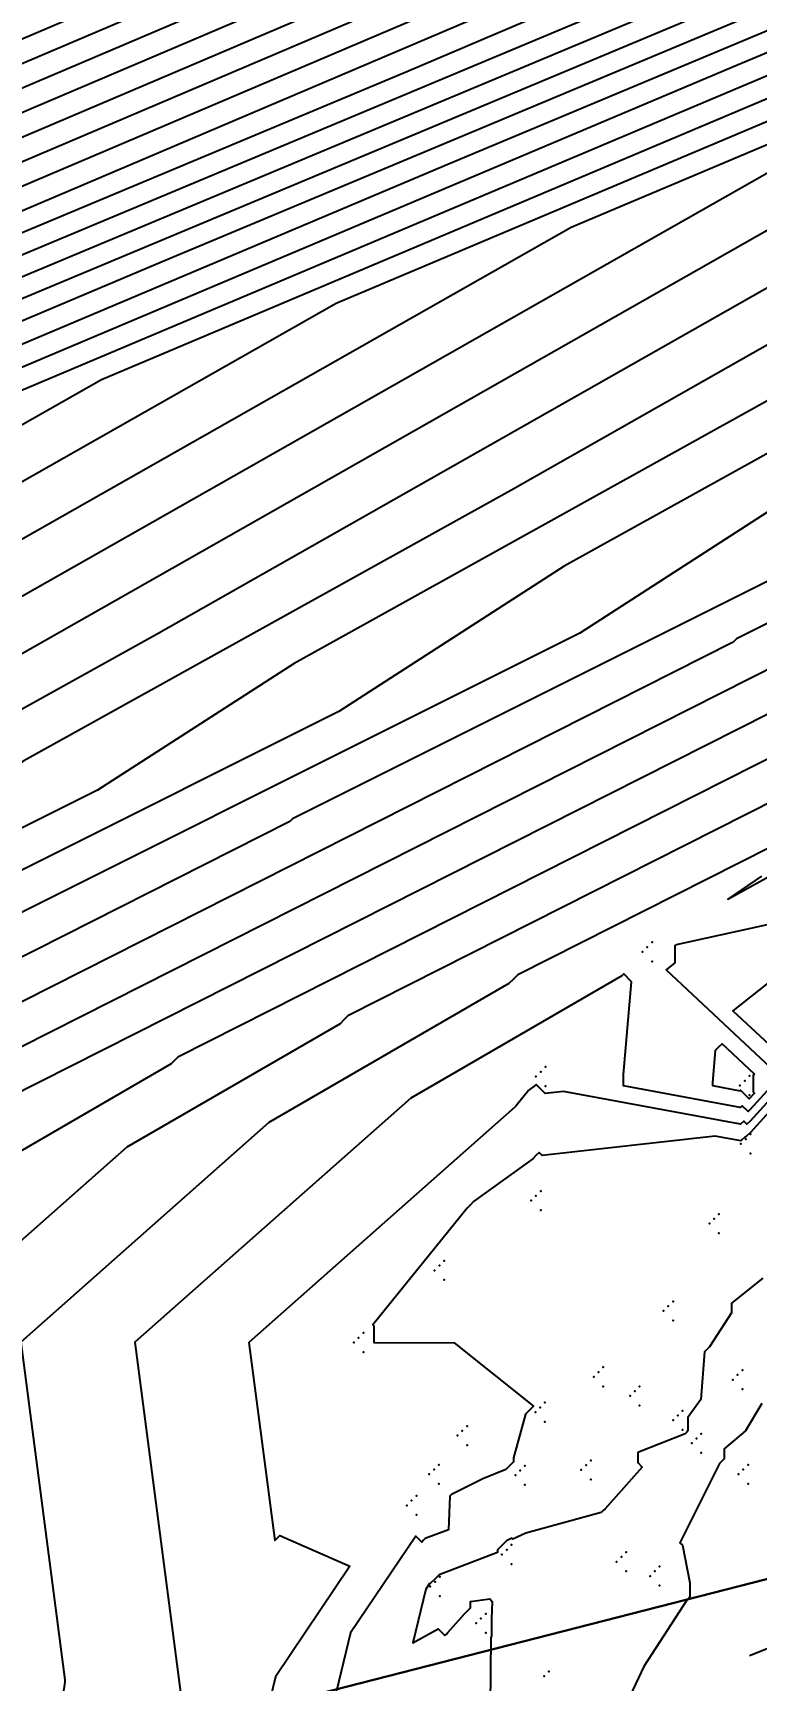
# Model space of a CAD drawing. Header units: metres. Extents: x 419582 to 423558, y 4805372 to 4807539.
# Drawn here: x 420604.52 to 420619.65, y 4805766.24 to 4805800.73 of the extents above; entities that cross this region are included whole.
import ezdxf

# ---------------------------------------------------------------- set-up
doc = ezdxf.new("R2010")
doc.units = ezdxf.units.M
doc.linetypes.add('PHANTOM', pattern=[2.5, 1.25, -0.25, 0.25, -0.25, 0.25, -0.25])
for name, color, linetype in [('C-TINN', 4, 'Continuous'), ('C-TOPO-MAJR', 9, 'Continuous'), ('C-TOPO-MINR', 8, 'Continuous'), ('LS', 7, 'Continuous')]:
    doc.layers.add(name, color=color, linetype=linetype)
doc.styles.get("Standard").update_dxf_attribs({"font": 'simplex.shx'})

# ---------------------------------------------------------------- blocks, each defined once
blk = doc.blocks.new('AN30 +0 +0')
at = {"linetype": 'PHANTOM', "flags": 128}
for points in [[(0, -11.382), (0, 11.382)], [(-11.382, 0), (11.382, 0)]]:
    blk.add_lwpolyline(points, dxfattribs=at)
at = {"flags": 128}
blk.add_lwpolyline([(-4.744, -4.744), (-4.744, 4.744), (4.744, 4.744), (4.744, -4.744)], close=True, dxfattribs=at)
at = {"layer": 'LS', "insert": (-3.273, -0.383), "char_height": 0.51577, "width": 9.13592, "attachment_point": 1}
blk.add_mtext('AN30\\PBase +0 Leg +0', dxfattribs=at)

msp = doc.modelspace()

# ---------------------------------------------------------------- linework, layer by layer
at = {"color": 31, "lineweight": 30, "true_color": 0xffbd7a, "elevation": 1718.013}
msp.add_lwpolyline([(423449.834, 4807399.592), (423130.593, 4807500.114), (421950.92, 4806612.998), (421795.045, 4806430.988), (421305.015, 4806147.038), (421305.015, 4806147.038), (420630.083, 4805770.97), (419765.157, 4805549.54), (419617.356, 4805580.088)], dxfattribs=at)
at = {"layer": 'C-TINN', "color": 4, "linetype": 'Continuous', "lineweight": -3}
for p in [(420617.47, 4805781.69, 1699.79), (420617.27, 4805781.49, 1699.79), (420617.37, 4805781.59, 1699.79), (420617.47, 4805781.29, 1699.79), (420615.04, 4805778.88, 1700.88), (420615.14, 4805778.98, 1700.88), (420615.24, 4805779.08, 1700.88), (420619.51, 4805778.89, 1698.69), (420615.24, 4805778.68, 1700.88), (420619.31, 4805778.69, 1698.69), (420619.41, 4805778.79, 1698.69), (420619.51, 4805778.49, 1698.69), (420619.43, 4805777.57, 1702.17), (420619.53, 4805777.67, 1702.17), (420619.33, 4805777.47, 1702.17), (420619.53, 4805777.27, 1702.17), (420615.14, 4805776.48, 1702.57), (420614.94, 4805776.28, 1702.57), (420615.04, 4805776.38, 1702.57), (420615.14, 4805776.08, 1702.57), (420618.67, 4805775.8, 1702.39), (420618.77, 4805775.9, 1702.39), (420618.87, 4805776, 1702.39), (420618.87, 4805775.6, 1702.39), (420612.92, 4805774.82, 1702.53), (420613.02, 4805774.92, 1702.53), (420613.12, 4805775.02, 1702.53), (420613.12, 4805774.62, 1702.53), (420617.81, 4805774.07, 1702.63), (420617.91, 4805774.17, 1702.63), (420617.71, 4805773.97, 1702.63), (420617.91, 4805773.77, 1702.63), (420611.33, 4805773.41, 1701.92), (420611.43, 4805773.51, 1701.92), (420611.23, 4805773.31, 1701.92), (420611.43, 4805773.11, 1701.92), (420616.35, 4805772.69, 1702.46), (420616.45, 4805772.79, 1702.46), (420619.36, 4805772.73, 1703.33), (420616.25, 4805772.59, 1702.46), (420616.45, 4805772.39, 1702.46), (420617.21, 4805772.39, 1702.75), (420619.16, 4805772.53, 1703.33), (420619.26, 4805772.63, 1703.33), (420619.36, 4805772.33, 1703.33), (420615.23, 4805772.05, 1702.12), (420617.01, 4805772.19, 1702.75), (420617.11, 4805772.29, 1702.75), (420617.21, 4805771.99, 1702.75), (420615.03, 4805771.85, 1702.12), (420615.13, 4805771.95, 1702.12), (420615.23, 4805771.65, 1702.12), (420617.91, 4805771.68, 1702.81), (420618.01, 4805771.78, 1702.81), (420618.11, 4805771.88, 1702.81), (420613.4, 4805771.36, 1701.3), (420613.5, 4805771.46, 1701.3), (420613.6, 4805771.56, 1701.3), (420618.11, 4805771.48, 1702.81), (420618.4, 4805771.3, 1703.47), (420618.5, 4805771.4, 1703.47), (420613.6, 4805771.16, 1701.3), (420618.3, 4805771.2, 1703.47), (420618.5, 4805771, 1703.47), (420612.91, 4805770.65, 1701.77), (420613.01, 4805770.75, 1701.77), (420614.71, 4805770.63, 1702.17), (420614.81, 4805770.73, 1702.17), (420615.99, 4805770.64, 1702.59), (420616.09, 4805770.74, 1702.59), (420616.19, 4805770.84, 1702.59), (420619.38, 4805770.65, 1704.55), (420619.48, 4805770.75, 1704.55), (420612.81, 4805770.55, 1701.77), (420613.01, 4805770.35, 1701.77), (420614.61, 4805770.53, 1702.17), (420614.81, 4805770.33, 1702.17), (420616.19, 4805770.44, 1702.59), (420619.28, 4805770.55, 1704.55), (420619.48, 4805770.35, 1704.55), (420612.44, 4805770, 1701.35), (420612.54, 4805770.1, 1701.35), (420612.34, 4805769.9, 1701.35), (420612.54, 4805769.7, 1701.35), (420614.33, 4805768.87, 1703.09), (420614.43, 4805768.97, 1703.09), (420614.53, 4805769.07, 1703.09), (420616.93, 4805768.92, 1703.61), (420614.53, 4805768.67, 1703.09), (420616.73, 4805768.72, 1703.61), (420616.83, 4805768.82, 1703.61), (420617.63, 4805768.62, 1703.81), (420612.83, 4805768.2, 1703.06), (420612.93, 4805768.3, 1703.06), (420613.03, 4805768.4, 1703.06), (420616.93, 4805768.52, 1703.61), (420617.43, 4805768.42, 1703.81), (420617.53, 4805768.52, 1703.81), (420617.63, 4805768.22, 1703.81), (420613.03, 4805768, 1703.06), (420613.89, 4805767.53, 1702.97), (420613.99, 4805767.63, 1702.97), (420613.79, 4805767.43, 1702.97), (420613.99, 4805767.23, 1702.97), (420615.21, 4805766.32, 1703.29), (420615.31, 4805766.42, 1703.29)]:
    msp.add_point(p, dxfattribs=at)
at = {"layer": 'C-TOPO-MAJR', "color": 9, "linetype": 'Continuous', "lineweight": -3, "flags": 128}
for points, elevation in [([(420767.618, 4805862.096), (420764.728, 4805862.268), (420764.631, 4805862.341), (420764.631, 4805862.39), (420764.542, 4805862.386), (420764.403, 4805862.525), (420764.274, 4805862.587), (420764.211, 4805862.524), (420764.148, 4805862.461), (420764.067, 4805862.585), (420760.637, 4805863.794), (420759.605, 4805864.152), (420759.445, 4805864.305), (420759.495, 4805864.355), (420759.545, 4805864.405), (420759.94, 4805864.837), (420679.966, 4805831.275), (420572.381, 4805785.479), (420552.982, 4805777.355)], 1670), ([(420749.556, 4805858.324), (420612.341, 4805799.915), (420583.115, 4805787.677), (420566.612, 4805780.704), (420543.805, 4805767.746)], 1675), ([(420734.936, 4805849.528), (420652.301, 4805814.352), (420613.248, 4805797.999), (420591.196, 4805788.681), (420560.721, 4805771.366), (420559.089, 4805769.102), (420559.012, 4805769.025), (420558.936, 4805768.949), (420551.049, 4805753.25)], 1680), ([(420720.315, 4805840.731), (420692.261, 4805828.789), (420643.381, 4805808.321), (420615.78, 4805796.658), (420584.853, 4805779.087), (420581.703, 4805777.338), (420580.618, 4805776.638), (420574.549, 4805773.599), (420574.523, 4805773.573), (420574.498, 4805773.547), (420574.498, 4805773.251), (420574.549, 4805773.199), (420566.803, 4805758.851), (420566.803, 4805758.568), (420565.779, 4805752.995), (420564.717, 4805741.213), (420564.717, 4805740.858), (420564.74, 4805740.835), (420564.575, 4805740.278), (420565.322, 4805739.774), (420571.272, 4805735.898), (420572.636, 4805734.815), (420581.483, 4805735.75)], 1685), ([(420704.25, 4805831.513), (420673.514, 4805818.643), (420640.364, 4805804.636), (420621.928, 4805794.161), (420609.98, 4805787.528), (420605.864, 4805784.872), (420582.844, 4805773.345), (420582.746, 4805773.247), (420582.647, 4805773.148), (420582.647, 4805773.142), (420582.844, 4805772.945), (420582.692, 4805772.664), (420582.692, 4805772.658), (420579.229, 4805753.818), (420578.528, 4805746.032), (420578.528, 4805745.797), (420578.61, 4805745.715), (420578.001, 4805743.658), (420580.759, 4805741.8), (420585.505, 4805738.708), (420586.593, 4805737.844), (420593.651, 4805738.59)], 1690), ([(420694.213, 4805819.686), (420690.379, 4805821.275), (420690.241, 4805821.413), (420685.844, 4805821.376), (420685.901, 4805821.433), (420685.958, 4805821.49), (420664.948, 4805812.613), (420659.002, 4805809.235), (420638.256, 4805797.718), (420631.11, 4805793.105), (420628.524, 4805791.811), (420628.435, 4805791.722), (420600.436, 4805777.562)], 1695), ([(420619.759, 4805783.072), (420619.058, 4805782.589), (420624.865, 4805785.8)], 1700), ([(420622.353, 4805782.6), (420617.972, 4805781.636), (420617.961, 4805781.625), (420617.95, 4805781.613), (420617.95, 4805781.258), (420617.764, 4805781.11), (420619.956, 4805779.064)], 1700), ([(420619.956, 4805778.664), (420619.518, 4805778.181), (420619.48, 4805778.144), (420619.355, 4805778.268), (420619.318, 4805778.231), (420616.875, 4805778.684), (420616.875, 4805778.923), (420617.04, 4805780.864), (420616.879, 4805781.026), (420616.86, 4805781.006), (420616.84, 4805780.987), (420612.425, 4805778.428), (420606.646, 4805773.315), (420607.676, 4805765.45)], 1700)]:
    msp.add_lwpolyline(points, dxfattribs=dict(at, elevation=elevation))
at = {"layer": 'C-TOPO-MINR', "color": 8, "linetype": 'Continuous', "lineweight": -3, "flags": 128}
for points, elevation in [([(420765.419, 4805868.34), (420623.289, 4805808.693), (420548.405, 4805776.816), (420534.903, 4805771.162), (420527.278, 4805767.941), (420516.741, 4805761.954), (420511.559, 4805754.761), (420511.485, 4805754.688), (420511.411, 4805754.614), (420511.411, 4805754.509), (420512.655, 4805749.537), (420512.803, 4805749.388), (420514.735, 4805741.359), (420515.535, 4805740.671), (420515.535, 4805740.545), (420515.672, 4805740.408), (420516.272, 4805735.897), (420519.247, 4805730.495), (420519.371, 4805730.371), (420519.371, 4805730.219), (420521.252, 4805724.837), (420521.357, 4805724.732), (420522.391, 4805723.911), (420537.68, 4805725.527)], 1667), ([(420767.024, 4805864.94), (420765.216, 4805865.339), (420764.85, 4805865.396), (420764.755, 4805865.491), (420764.755, 4805865.7), (420764.802, 4805865.748), (420764.555, 4805865.854), (420764.469, 4805865.768), (420764.383, 4805865.682), (420763.085, 4805866.132), (420762.841, 4805866.365), (420762.917, 4805866.44), (420762.993, 4805866.516), (420763.592, 4805867.173), (420642.182, 4805816.22), (420556.397, 4805779.704), (420540.929, 4805773.227)], 1668), ([(420766.097, 4805863.63), (420764.892, 4805863.768), (420764.822, 4805863.786), (420764.679, 4805863.929), (420764.651, 4805863.901), (420764.622, 4805863.872), (420764.318, 4805863.925), (420764.169, 4805864.154), (420762.644, 4805864.692), (420761.345, 4805865.142), (420761.143, 4805865.335), (420761.206, 4805865.398), (420761.269, 4805865.461), (420761.766, 4805866.005), (420661.074, 4805823.747), (420564.389, 4805782.591), (420546.956, 4805775.291)], 1669), ([(420765.747, 4805861.024), (420765.03, 4805861.066), (420764.323, 4805861.594), (420764.323, 4805861.951), (420764.271, 4805861.949), (420764.253, 4805861.931), (420764.235, 4805861.913), (420764.271, 4805861.877), (420764.271, 4805861.549), (420764.189, 4805861.795), (420764.153, 4805861.831), (420764.071, 4805861.749), (420761.993, 4805861.711), (420758.63, 4805862.897), (420757.866, 4805863.162), (420757.747, 4805863.275), (420757.784, 4805863.312), (420757.821, 4805863.349), (420758.113, 4805863.67), (420698.858, 4805838.802), (420580.373, 4805788.366), (420559.009, 4805779.42), (420546.945, 4805774.322)], 1671), ([(420765.743, 4805859.241), (420765.283, 4805859.033), (420765.15, 4805859.167), (420765.117, 4805859.133), (420765.083, 4805859.1), (420764.552, 4805859.614), (420763.846, 4805860.041), (420763.82, 4805860.015), (420763.793, 4805859.988), (420760.542, 4805861.134), (420760.542, 4805861.26), (420758.81, 4805861.228), (420756.623, 4805861.999), (420756.126, 4805862.172), (420756.049, 4805862.245), (420756.073, 4805862.27), (420756.097, 4805862.294), (420756.287, 4805862.502), (420717.75, 4805846.329), (420588.365, 4805791.253), (420565.036, 4805781.484), (420551.862, 4805775.918)], 1672), ([(420765.663, 4805857.407), (420765.265, 4805857.338), (420765.24, 4805857.312), (420765.215, 4805857.287), (420765.002, 4805857.344), (420764.831, 4805857.515), (420764.711, 4805857.437), (420763.574, 4805858.124), (420763.517, 4805858.067), (420763.46, 4805858.01), (420756.428, 4805860.486), (420756.428, 4805860.76), (420755.627, 4805860.745), (420754.616, 4805861.102), (420754.386, 4805861.181), (420754.35, 4805861.216), (420754.362, 4805861.227), (420754.373, 4805861.238), (420754.461, 4805861.334), (420736.643, 4805853.857), (420596.357, 4805794.141), (420571.062, 4805783.548), (420556.779, 4805777.513), (420537.039, 4805766.298)], 1673), ([(420752.481, 4805860.084), (420604.349, 4805797.028), (420577.089, 4805785.613), (420561.696, 4805779.109), (420540.422, 4805767.022)], 1674), ([(420746.632, 4805856.565), (420620.333, 4805802.803), (420589.142, 4805789.742), (420571.529, 4805782.3), (420547.188, 4805768.47)], 1676), ([(420743.708, 4805854.806), (420628.325, 4805805.69), (420595.169, 4805791.806), (420576.446, 4805783.895), (420550.571, 4805769.194)], 1677), ([(420740.784, 4805853.046), (420636.317, 4805808.578), (420601.195, 4805793.87), (420581.363, 4805785.49), (420553.954, 4805769.918), (420551.307, 4805766.243)], 1678), ([(420737.86, 4805851.287), (420644.309, 4805811.465), (420607.222, 4805795.935), (420586.28, 4805787.086), (420557.338, 4805770.642), (420555.198, 4805767.673), (420555.128, 4805767.603), (420555.059, 4805767.534), (420547.918, 4805753.319)], 1679), ([(420732.012, 4805847.769), (420660.293, 4805817.24), (420619.275, 4805800.063), (420596.113, 4805790.277), (420564.104, 4805772.09), (420562.98, 4805770.531), (420562.896, 4805770.447), (420562.812, 4805770.363), (420554.181, 4805753.181), (420554.095, 4805753.095), (420554.009, 4805753.009), (420554.954, 4805751.557), (420553.984, 4805740.207), (420554.843, 4805737.082), (420554.996, 4805736.929), (420554.996, 4805736.835), (420559.885, 4805733.65), (420561.471, 4805732.392), (420571.749, 4805733.478)], 1681), ([(420729.087, 4805846.009), (420668.285, 4805820.127), (420625.302, 4805802.128), (420601.03, 4805791.872), (420567.487, 4805772.814), (420566.872, 4805771.961), (420566.78, 4805771.869), (420566.689, 4805771.778), (420557.312, 4805753.112), (420557.219, 4805753.019), (420557.125, 4805752.925), (420557.573, 4805752.237), (420556.505, 4805739.746), (420556.963, 4805738.081), (420557.138, 4805737.906), (420557.138, 4805737.856), (420562.732, 4805734.212), (420564.262, 4805732.998), (420574.182, 4805734.046)], 1682), ([(420726.163, 4805844.25), (420676.277, 4805823.015), (420631.328, 4805804.192), (420605.947, 4805793.468), (420570.87, 4805773.538), (420570.763, 4805773.39), (420570.664, 4805773.291), (420570.566, 4805773.193), (420563.759, 4805759.644), (420563.824, 4805759.579), (420560.448, 4805753.326), (420560.448, 4805752.932), (420560.399, 4805752.666), (420559.901, 4805747.138), (420559.784, 4805747.254), (420559.742, 4805747.213), (420559.701, 4805747.171), (420559.027, 4805739.285), (420559.083, 4805739.08), (420559.28, 4805738.883), (420559.28, 4805738.877), (420565.579, 4805734.774), (420567.053, 4805733.604), (420576.616, 4805734.614)], 1683), ([(420723.239, 4805842.491), (420684.269, 4805825.902), (420637.355, 4805806.257), (420610.864, 4805795.063), (420577.438, 4805776.072), (420576.048, 4805775.3), (420575.569, 4805774.991), (420572.891, 4805773.65), (420572.879, 4805773.638), (420572.868, 4805773.627), (420572.868, 4805773.273), (420572.891, 4805773.25), (420563.626, 4805756.089), (420563.626, 4805755.75), (420563.089, 4805752.831), (420561.955, 4805740.249), (420561.955, 4805739.87), (420561.966, 4805739.859), (420561.889, 4805739.601), (420562.235, 4805739.368), (420568.425, 4805735.336), (420569.845, 4805734.209), (420579.05, 4805735.182)], 1684), ([(420711.287, 4805835.379), (420661.461, 4805814.514), (420630.531, 4805801.445), (420607.098, 4805788.131), (420598.669, 4805783.452), (420595.766, 4805781.578), (420579.526, 4805773.447), (420579.457, 4805773.377), (420579.387, 4805773.308), (420579.387, 4805773.186), (420579.526, 4805773.047), (420576.337, 4805767.139), (420576.337, 4805767.022), (420573.849, 4805753.489), (420573.004, 4805744.104), (420573.004, 4805743.821), (420573.062, 4805743.763), (420572.631, 4805742.306), (420574.584, 4805740.989), (420579.812, 4805737.584), (420581.011, 4805736.632), (420588.784, 4805737.454)], 1688), ([(420708.245, 4805834.564), (420655.435, 4805812.45), (420625.614, 4805799.849), (420599.683, 4805785.116), (420593.014, 4805781.414), (420590.716, 4805779.931), (420577.867, 4805773.497), (420577.812, 4805773.442), (420577.757, 4805773.387), (420577.757, 4805773.207), (420577.867, 4805773.097), (420573.159, 4805764.376), (420573.159, 4805764.204), (420571.159, 4805753.324), (420570.242, 4805743.14), (420570.242, 4805742.833), (420570.288, 4805742.787), (420569.945, 4805741.63), (420571.497, 4805740.584), (420576.965, 4805737.022), (420578.219, 4805736.027), (420586.35, 4805736.886)], 1687), ([(420707.768, 4805833.446), (420667.488, 4805816.578), (420635.447, 4805803.04), (420614.513, 4805791.146), (420604.324, 4805785.49), (420600.815, 4805783.225), (420581.185, 4805773.396), (420581.101, 4805773.312), (420581.017, 4805773.228), (420581.017, 4805773.164), (420581.185, 4805772.996), (420579.514, 4805769.901), (420579.514, 4805769.84), (420576.539, 4805753.653), (420575.766, 4805745.068), (420575.766, 4805744.809), (420575.836, 4805744.739), (420575.316, 4805742.982), (420577.671, 4805741.394), (420582.658, 4805738.146), (420583.802, 4805737.238), (420591.217, 4805738.022)], 1689), ([(420700.253, 4805831.677), (420649.408, 4805810.385), (420620.697, 4805798.254), (420592.268, 4805782.101), (420587.358, 4805779.376), (420585.667, 4805778.285), (420576.208, 4805773.548), (420576.168, 4805773.508), (420576.127, 4805773.467), (420576.127, 4805773.229), (420576.208, 4805773.148), (420569.981, 4805761.614), (420569.981, 4805761.386), (420568.469, 4805753.16), (420567.479, 4805742.177), (420567.479, 4805741.846), (420567.514, 4805741.811), (420567.26, 4805740.954), (420568.41, 4805740.179), (420574.118, 4805736.46), (420575.428, 4805735.421), (420583.917, 4805736.318)], 1686), ([(420700.731, 4805829.581), (420679.541, 4805820.707), (420645.281, 4805806.231), (420629.343, 4805797.175), (420615.635, 4805789.566), (420610.913, 4805786.518), (420591.37, 4805776.733), (420591.353, 4805776.716), (420586.211, 4805774.116), (420586.201, 4805774.106), (420586.192, 4805774.097), (420585.684, 4805773.803), (420585.159, 4805773.338), (420585.252, 4805772.623), (420585.252, 4805772.259), (420585.103, 4805771.304), (420581.919, 4805753.982), (420581.29, 4805746.996)], 1691), ([(420697.213, 4805827.648), (420685.568, 4805822.771), (420650.198, 4805807.827), (420636.758, 4805800.19), (420621.29, 4805791.604), (420615.962, 4805788.165), (420600.658, 4805780.502), (420600.624, 4805780.468), (420589.767, 4805774.977), (420589.747, 4805774.958), (420589.728, 4805774.938), (420588.655, 4805774.316), (420587.546, 4805773.335), (420587.744, 4805771.826), (420587.744, 4805771.501), (420587.429, 4805769.487), (420584.609, 4805754.147), (420584.052, 4805747.96)], 1692), ([(420713.968, 4805823.319), (420694.145, 4805825.432), (420694.145, 4805825.805), (420694.131, 4805825.818), (420693.686, 4805825.707), (420693.69, 4805825.711), (420693.694, 4805825.715), (420691.594, 4805824.836), (420655.115, 4805809.422), (420644.172, 4805803.205), (420626.946, 4805793.642), (420621.012, 4805789.812), (420609.947, 4805784.272), (420609.894, 4805784.219), (420593.323, 4805775.839)], 1693), ([(420707.144, 4805820.99), (420693.487, 4805822.61), (420691.807, 4805823.306), (420691.634, 4805823.479), (420689.707, 4805823.463), (420689.788, 4805823.544), (420689.869, 4805823.625), (420660.031, 4805811.017), (420651.587, 4805806.22), (420632.601, 4805795.68), (420626.061, 4805791.459), (420619.235, 4805788.041), (420619.165, 4805787.97), (420596.879, 4805776.701)], 1694), ([(420652.648, 4805800.08), (420645.408, 4805798.89), (420642.182, 4805797.963), (420641.421, 4805797.759), (420641.272, 4805797.765), (420641.104, 4805797.734), (420634.384, 4805793.38), (420634.334, 4805793.376), (420634.25, 4805793.372), (420634.169, 4805793.389), (420634.031, 4805793.368), (420633.847, 4805793.553), (420633.605, 4805793.511), (420633.484, 4805793.433), (420632.449, 4805792.77), (420632.539, 4805792.861), (420603.992, 4805778.424)], 1696), ([(420653, 4805799.399), (420643.814, 4805796.76), (420641.282, 4805796.084), (420640.787, 4805796.101), (420640.23, 4805795.998), (420634.881, 4805792.533), (420634.704, 4805792.521), (420634.403, 4805792.506), (420634.115, 4805792.566), (420633.625, 4805792.493), (420633.48, 4805792.637), (420632.617, 4805792.486), (420632.188, 4805792.209), (420628.497, 4805789.846), (420628.563, 4805789.913), (420607.548, 4805779.286), (420607.477, 4805779.215), (420607.406, 4805779.143), (420603.512, 4805776.886)], 1697), ([(420653.056, 4805797.744), (420645.446, 4805795.558), (420641.144, 4805794.408), (420640.303, 4805794.437), (420639.355, 4805794.263), (420635.378, 4805791.686), (420635.074, 4805791.666), (420634.556, 4805791.64), (420634.06, 4805791.742), (420633.218, 4805791.617), (420633.114, 4805791.721), (420631.629, 4805791.462), (420630.891, 4805790.985), (420624.544, 4805786.923), (420624.587, 4805786.966), (420611.104, 4805780.148), (420611.023, 4805780.066), (420610.941, 4805779.984), (420606.483, 4805777.4), (420601.871, 4805773.32)], 1698), ([(420653.113, 4805796.089), (420647.079, 4805794.355), (420641.006, 4805792.732), (420639.819, 4805792.773), (420638.481, 4805792.527), (420635.875, 4805790.839), (420635.444, 4805790.811), (420634.709, 4805790.773), (420634.006, 4805790.919), (420632.811, 4805790.741), (420632.747, 4805790.805), (420630.641, 4805790.438), (420629.594, 4805789.761), (420620.592, 4805784), (420620.611, 4805784.018), (420614.661, 4805781.009), (420614.569, 4805780.917), (420614.477, 4805780.826), (420609.454, 4805777.914), (420604.259, 4805773.317), (420605.185, 4805766.247), (420605.185, 4805766.201), (420603.709, 4805756.765)], 1699), ([(420620.235, 4805781.108), (420619.163, 4805780.255), (420620.296, 4805779.198)], 1701), ([(420620.636, 4805778.931), (420619.529, 4805777.71), (420619.434, 4805777.615), (420619.424, 4805777.625), (420619.329, 4805777.53), (420618.791, 4805777.629), (420615.174, 4805777.222), (420615.106, 4805777.289), (420615.04, 4805777.223), (420614.974, 4805777.157), (420613.737, 4805776.26), (420613.669, 4805776.192), (420613.601, 4805776.124), (420611.625, 4805773.682), (420611.652, 4805773.656), (420611.652, 4805773.308), (420613.327, 4805773.301), (420614.991, 4805771.978), (420614.906, 4805771.893), (420614.821, 4805771.808), (420614.574, 4805770.892), (420614.574, 4805770.814), (420614.493, 4805770.734), (420614.413, 4805770.653), (420613.93, 4805770.453), (420613.275, 4805770.127), (420613.257, 4805770.11), (420613.24, 4805770.092), (420613.209, 4805769.39), (420612.726, 4805769.206), (420612.688, 4805769.168), (420612.65, 4805769.13), (420612.526, 4805769.254), (420611.162, 4805767.227), (420610.478, 4805764.395)], 1702), ([(420620.296, 4805778.798), (420619.523, 4805777.946), (420619.457, 4805777.879), (420619.39, 4805777.947), (420619.323, 4805777.88), (420615.62, 4805778.567), (420615.233, 4805778.524), (420615.047, 4805778.71), (420615.04, 4805778.702), (420615.033, 4805778.695), (420614.9, 4805778.599), (420614.893, 4805778.592), (420614.886, 4805778.585), (420614.623, 4805778.26), (420614.612, 4805778.249), (420614.6, 4805778.237), (420609.034, 4805773.312), (420609.577, 4805769.162), (420609.629, 4805769.214), (420609.681, 4805769.266), (420611.147, 4805768.625), (420609.588, 4805766.31), (420609.274, 4805765.009)], 1701), ([(420619.791, 4805774.66), (420619.13, 4805774.13), (420619.13, 4805773.93), (420618.676, 4805773.22), (420618.624, 4805773.167), (420618.571, 4805773.115), (420618.494, 4805772.117), (420618.222, 4805771.742), (420618.222, 4805771.457), (420618.193, 4805771.428), (420618.165, 4805771.399), (420617.173, 4805771.008), (420617.173, 4805770.794), (420617.266, 4805770.701), (420616.487, 4805769.829), (420616.447, 4805769.789), (420616.407, 4805769.749), (420614.829, 4805769.317), (420614.557, 4805769.193), (420614.538, 4805769.213), (420614.426, 4805769.157), (420614.333, 4805769.064), (420614.24, 4805768.971), (420614.237, 4805768.913), (420613.013, 4805768.446), (420612.916, 4805768.349), (420612.82, 4805768.253), (420612.813, 4805768.26), (420612.736, 4805768.145), (420612.465, 4805767.022), (420612.998, 4805767.315), (420613.138, 4805767.175), (420613.168, 4805767.205), (420613.198, 4805767.235), (420613.537, 4805767.62), (420613.603, 4805767.687), (420613.67, 4805767.753), (420613.67, 4805767.887), (420614.075, 4805767.94), (420614.125, 4805767.89), (420614.114, 4805767.517), (420614.114, 4805767.154), (420614.104, 4805767.145), (420614.095, 4805767.135), (420614.085, 4805765.701)], 1703), ([(420619.769, 4805772.029), (420619.426, 4805771.462), (420618.981, 4805771.081), (420618.981, 4805770.877), (420618.932, 4805770.828), (420618.883, 4805770.779), (420618.054, 4805769.116), (420618.105, 4805769.064), (420618.263, 4805768.28), (420618.263, 4805767.985), (420618.237, 4805767.959), (420618.211, 4805767.932), (420617.297, 4805766.526), (420616.727, 4805765.31)], 1704)]:
    msp.add_lwpolyline(points, dxfattribs=dict(at, elevation=elevation))
at = {"layer": 'C-TOPO-MINR', "color": 8, "linetype": 'Continuous', "lineweight": -3, "elevation": 1699, "flags": 128}
msp.add_lwpolyline([(420618.734, 4805778.745), (420618.734, 4805778.689), (420619.312, 4805778.581), (420619.321, 4805778.59), (420619.503, 4805778.408), (420619.512, 4805778.417), (420619.615, 4805778.531), (420619.597, 4805778.55), (420619.597, 4805778.913), (420619.606, 4805778.922), (420619.615, 4805778.931), (420618.935, 4805779.566), (420618.863, 4805779.495), (420618.791, 4805779.423), (420618.734, 4805778.745)], close=True, dxfattribs=at)

# ---------------------------------------------------------------- block references
at = {"rotation": 21.7430891}
msp.add_blockref('AN30 +0 +0', (420630.08, 4805770.97, 1706.13), dxfattribs=at)

doc.saveas('drawing.dxf')
